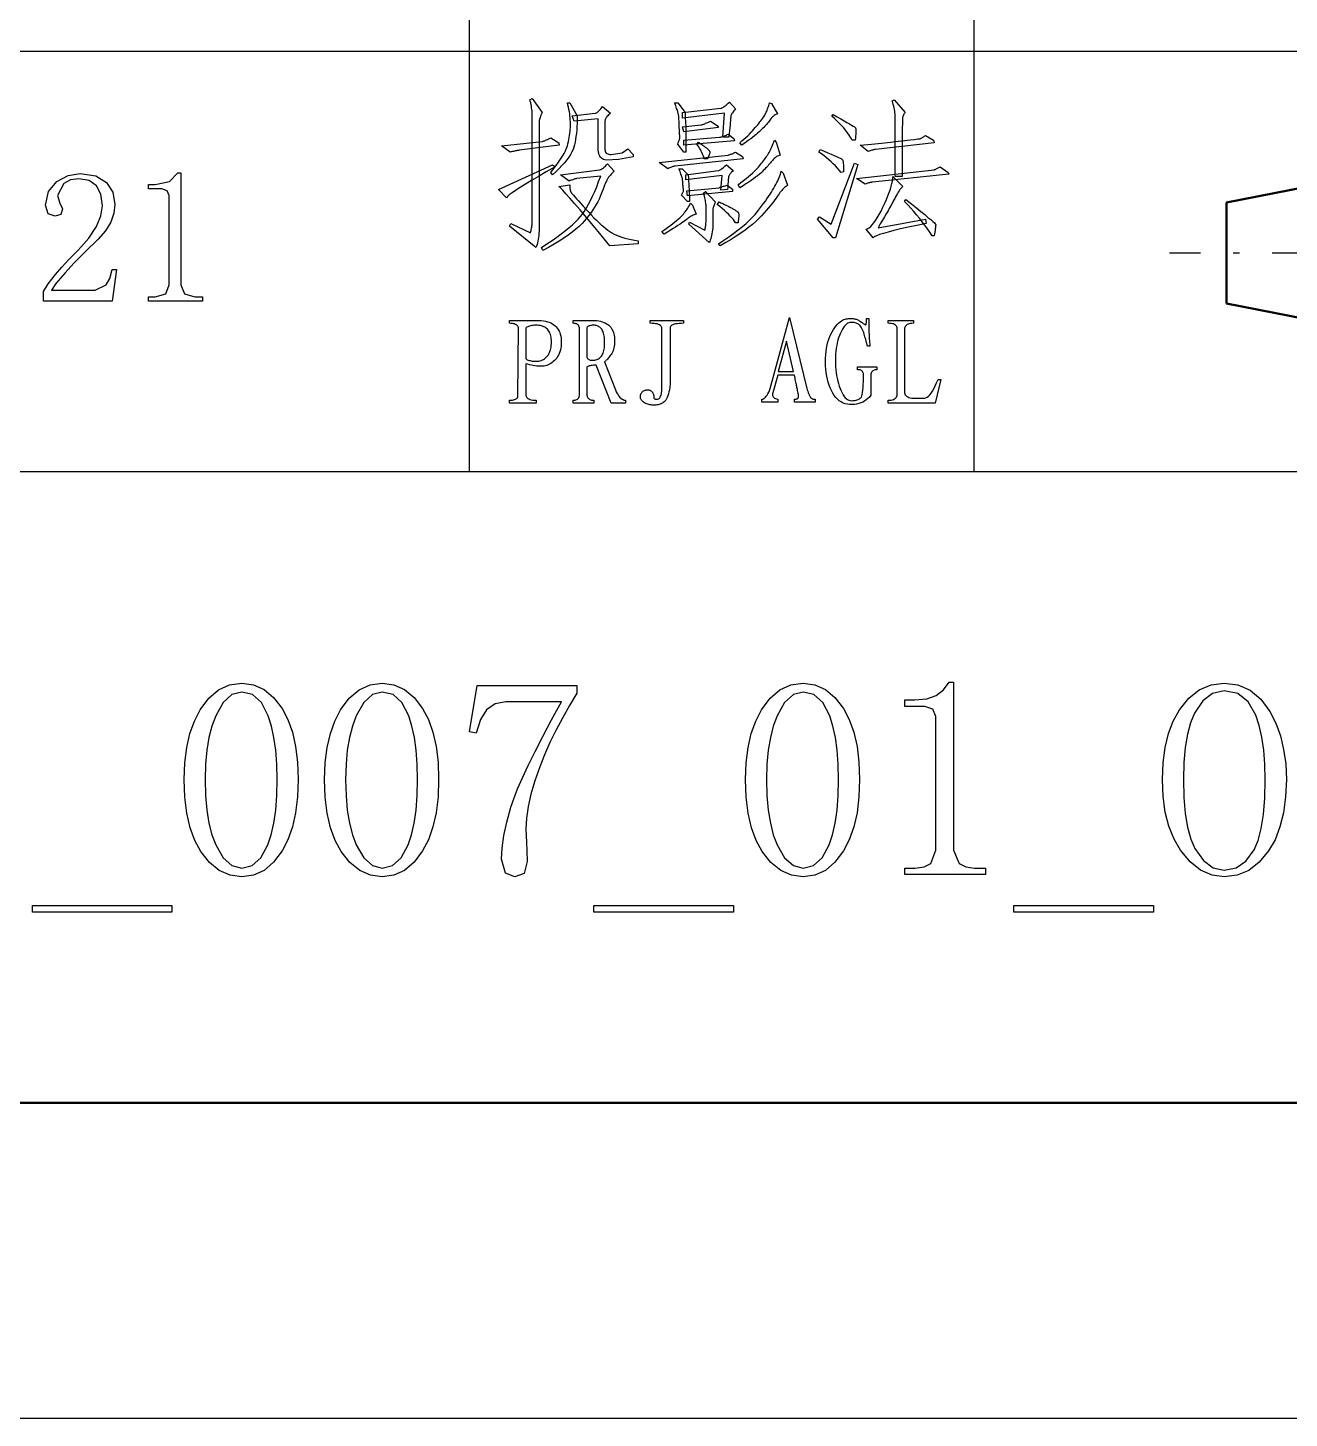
# Model space of a CAD drawing. Extents: x 0 to 420, y 0 to 297.
# Drawn here: x 380 to 399.99, y 0 to 22.04 of the extents above; entities that cross this region are included whole.
import ezdxf

# ---------------------------------------------------------------- set-up
doc = ezdxf.new("R2010")
doc.units = 0
doc.linetypes.add('DASHDOT', pattern=[18.5, 12, -3, 0.5, -3])

msp = doc.modelspace()

# ---------------------------------------------------------------- linework, layer by layer
at = {"color": 7, "lineweight": 25}
for p, q in [((387, 15), (387, 35)), ((395, 15), (395, 35)), ((415, 21.66), (363, 21.66)), ((415, 15), (303, 15)), ((0, 0), (420, 0))]:
    msp.add_line(p, q, dxfattribs=at)
at = {"color": 7, "lineweight": 50, "ltscale": 0.129928}
for p, q in [((404.094, 20.264), (398.994, 19.264)), ((398.994, 17.664), (404.094, 16.664))]:
    msp.add_line(p, q, dxfattribs=at)
at = {"color": 7, "lineweight": 50, "ltscale": 0.04}
msp.add_line((398.994, 19.264), (398.994, 17.664), dxfattribs=at)
at = {"color": 7, "linetype": 'DASHDOT', "lineweight": 25, "ltscale": 0.1725}
msp.add_line((404.994, 18.464), (398.094, 18.464), dxfattribs=at)
at = {"color": 7, "lineweight": 50}
for p, q in [((415, 5), (25, 5)), ((235, 5), (415, 5)), ((235, 5), (415, 5)), ((235, 5), (415, 5)), ((235, 5), (415, 5)), ((235, 5), (415, 5)), ((235, 5), (415, 5)), ((235, 5), (415, 5))]:
    msp.add_line(p, q, dxfattribs=at)
at = {"color": 7, "lineweight": 25}
for points in [[(388.152, 20.691), (388.143, 20.67), (388.134, 20.65), (388.127, 20.632), (388.121, 20.614), (388.115, 20.597), (388.111, 20.582), (388.108, 20.567), (388.105, 20.554), (388.104, 20.541), (388.103, 20.53), (388.103, 20.503), (388.103, 20.445), (388.103, 20.356), (388.103, 20.235), (388.103, 20.082), (388.103, 19.898), (388.103, 19.682), (388.103, 19.435), (388.103, 19.156), (388.103, 18.845), (388.103, 18.811), (388.101, 18.777), (388.099, 18.745), (388.095, 18.714), (388.091, 18.684), (388.086, 18.656), (388.079, 18.628), (388.072, 18.602), (388.064, 18.576), (388.054, 18.552), (387.634, 18.894), (387.654, 18.933), (387.966, 18.787), (387.972, 18.805), (387.977, 18.822), (387.981, 18.84), (387.985, 18.859), (387.988, 18.877), (387.991, 18.896), (387.993, 18.915), (387.995, 18.934), (387.995, 18.953), (387.996, 18.972), (387.996, 20.642), (387.995, 20.668), (387.994, 20.693), (387.992, 20.718), (387.989, 20.744), (387.986, 20.769), (387.982, 20.795), (387.977, 20.82), (387.971, 20.845), (387.964, 20.871), (387.957, 20.896), (387.996, 20.916)], [(388.709, 20.642), (388.708, 20.581), (388.706, 20.522), (388.704, 20.466), (388.7, 20.413), (388.695, 20.362), (388.689, 20.313), (388.682, 20.267), (388.674, 20.224), (388.665, 20.183), (388.655, 20.144), (388.642, 20.106), (388.624, 20.067), (388.602, 20.027), (388.575, 19.985), (388.544, 19.942), (388.508, 19.897), (388.467, 19.851), (388.422, 19.804), (388.372, 19.755), (388.318, 19.705), (388.289, 19.744), (388.334, 19.799), (388.375, 19.853), (388.412, 19.904), (388.445, 19.952), (388.474, 19.999), (388.5, 20.043), (388.521, 20.085), (388.539, 20.125), (388.552, 20.163), (388.562, 20.198), (388.57, 20.232), (388.576, 20.265), (388.582, 20.298), (388.587, 20.331), (388.591, 20.363), (388.595, 20.394), (388.598, 20.425), (388.6, 20.456), (388.601, 20.486), (388.601, 20.515), (388.601, 20.545), (388.599, 20.576), (388.597, 20.607), (388.593, 20.639), (388.589, 20.672), (388.584, 20.705), (388.577, 20.74), (388.57, 20.775), (388.562, 20.811), (388.552, 20.847), (388.591, 20.847)], [(388.63, 20.642), (388.992, 20.681), (389.002, 20.684), (389.012, 20.689), (389.023, 20.695), (389.034, 20.703), (389.046, 20.713), (389.057, 20.725), (389.07, 20.738), (389.082, 20.753), (389.096, 20.77), (389.109, 20.789), (389.236, 20.681), (389.219, 20.668), (389.204, 20.654), (389.191, 20.641), (389.18, 20.628), (389.17, 20.615), (389.162, 20.603), (389.156, 20.59), (389.152, 20.578), (389.149, 20.566), (389.148, 20.554), (389.148, 20.54), (389.148, 20.518), (389.148, 20.491), (389.148, 20.458), (389.148, 20.418), (389.148, 20.372), (389.148, 20.319), (389.148, 20.261), (389.148, 20.196), (389.148, 20.125), (389.147, 20.106), (389.149, 20.09), (389.153, 20.075), (389.159, 20.062), (389.168, 20.051), (389.179, 20.043), (389.192, 20.036), (389.207, 20.031), (389.225, 20.028), (389.246, 20.027), (389.422, 20.056), (389.509, 20.115), (389.597, 20.027), (389.597, 19.988), (389.363, 19.949), (389.168, 19.939), (389.145, 19.942), (389.125, 19.949), (389.107, 19.957), (389.091, 19.969), (389.077, 19.983), (389.066, 20), (389.056, 20.02), (389.049, 20.042), (389.044, 20.067), (389.041, 20.095), (389.041, 20.593), (388.66, 20.554)], [(390.418, 20.691), (390.421, 20.613), (390.424, 20.538), (390.427, 20.467), (390.429, 20.399), (390.43, 20.335), (390.43, 20.274), (390.431, 20.217), (390.43, 20.163), (390.429, 20.113), (390.427, 20.066), (390.398, 20.066), (390.3, 20.193), (390.308, 20.21), (390.314, 20.226), (390.32, 20.24), (390.325, 20.253), (390.328, 20.265), (390.331, 20.276), (390.334, 20.285), (390.335, 20.293), (390.335, 20.3), (390.335, 20.305), (390.334, 20.311), (390.333, 20.32), (390.332, 20.331), (390.331, 20.344), (390.33, 20.36), (390.329, 20.379), (390.328, 20.399), (390.327, 20.423), (390.326, 20.448), (390.325, 20.476), (390.324, 20.505), (390.323, 20.531), (390.321, 20.555), (390.32, 20.578), (390.319, 20.598), (390.317, 20.617), (390.316, 20.634), (390.314, 20.648), (390.312, 20.661), (390.31, 20.672), (390.308, 20.682), (390.305, 20.694), (390.301, 20.708), (390.296, 20.723), (390.291, 20.74), (390.284, 20.758), (390.277, 20.778), (390.27, 20.8), (390.261, 20.823), (390.252, 20.847), (390.3, 20.847)], [(391.013, 20.301), (391.043, 20.681), (390.379, 20.603), (390.379, 20.691), (390.984, 20.759), (390.992, 20.762), (391.002, 20.767), (391.013, 20.772), (391.025, 20.78), (391.038, 20.789), (391.052, 20.799), (391.067, 20.811), (391.084, 20.825), (391.102, 20.84), (391.121, 20.857), (391.218, 20.75), (391.204, 20.733), (391.19, 20.717), (391.179, 20.702), (391.168, 20.688), (391.16, 20.675), (391.153, 20.664), (391.147, 20.653), (391.143, 20.643), (391.141, 20.635), (391.14, 20.628), (391.14, 20.618), (391.139, 20.604), (391.138, 20.584), (391.136, 20.559), (391.133, 20.529), (391.13, 20.493), (391.126, 20.453), (391.122, 20.407), (391.117, 20.357), (391.111, 20.301)], [(391.316, 20.174), (391.287, 20.213), (391.319, 20.242), (391.35, 20.27), (391.38, 20.298), (391.409, 20.325), (391.436, 20.352), (391.461, 20.378), (391.486, 20.403), (391.509, 20.428), (391.53, 20.453), (391.55, 20.476), (391.569, 20.499), (391.587, 20.521), (391.604, 20.543), (391.619, 20.563), (391.633, 20.582), (391.647, 20.601), (391.658, 20.619), (391.669, 20.636), (391.679, 20.652), (391.687, 20.667), (391.695, 20.682), (391.702, 20.697), (391.71, 20.714), (391.717, 20.731), (391.724, 20.749), (391.73, 20.767), (391.737, 20.786), (391.743, 20.806), (391.75, 20.826), (391.755, 20.847), (391.785, 20.838), (391.882, 20.672), (391.869, 20.667), (391.856, 20.661), (391.843, 20.655), (391.83, 20.647), (391.818, 20.637), (391.806, 20.627), (391.794, 20.616), (391.782, 20.603), (391.771, 20.589), (391.76, 20.574), (391.749, 20.558), (391.737, 20.542), (391.724, 20.526), (391.71, 20.509), (391.696, 20.492), (391.68, 20.475), (391.664, 20.457), (391.646, 20.44), (391.628, 20.421), (391.609, 20.403), (391.589, 20.384), (391.566, 20.364), (391.542, 20.343), (391.515, 20.322), (391.487, 20.299), (391.457, 20.276), (391.424, 20.252), (391.39, 20.226), (391.354, 20.2)], [(393.748, 20.623), (393.747, 20.645), (393.746, 20.667), (393.743, 20.691), (393.74, 20.715), (393.735, 20.74), (393.73, 20.766), (393.724, 20.792), (393.716, 20.82), (393.708, 20.848), (393.699, 20.877), (393.728, 20.896), (393.904, 20.691), (393.898, 20.685), (393.893, 20.679), (393.888, 20.673), (393.884, 20.666), (393.88, 20.659), (393.876, 20.652), (393.872, 20.645), (393.87, 20.638), (393.867, 20.63), (393.865, 20.623), (393.863, 20.606), (393.861, 20.572), (393.86, 20.521), (393.859, 20.452), (393.858, 20.366), (393.857, 20.263), (393.856, 20.142), (393.855, 20.004), (393.855, 19.848), (393.855, 19.676), (393.748, 19.676)], [(390.398, 20.388), (390.379, 20.467), (390.672, 20.496), (390.68, 20.498), (390.69, 20.501), (390.701, 20.505), (390.714, 20.51), (390.728, 20.515), (390.743, 20.522), (390.76, 20.529), (390.778, 20.536), (390.797, 20.545), (390.818, 20.554), (390.925, 20.486), (390.945, 20.457)], [(393.113, 20.252), (393.064, 20.252), (393.042, 20.292), (393.017, 20.333), (392.99, 20.372), (392.961, 20.411), (392.93, 20.449), (392.897, 20.487), (392.861, 20.524), (392.823, 20.561), (392.784, 20.597), (392.742, 20.633), (392.761, 20.662), (392.826, 20.625), (392.885, 20.591), (392.937, 20.561), (392.982, 20.534), (393.021, 20.512), (393.054, 20.492), (393.08, 20.477), (393.099, 20.465), (393.112, 20.457), (393.118, 20.452), (393.12, 20.447), (393.122, 20.439), (393.124, 20.428), (393.124, 20.413), (393.124, 20.394), (393.123, 20.373), (393.122, 20.348), (393.119, 20.319), (393.116, 20.287)], [(387.644, 20.066), (387.507, 20.164), (388.152, 20.232), (388.16, 20.234), (388.17, 20.238), (388.181, 20.242), (388.193, 20.246), (388.206, 20.252), (388.22, 20.258), (388.235, 20.265), (388.252, 20.273), (388.27, 20.281), (388.289, 20.291), (388.416, 20.213), (388.425, 20.174), (387.791, 20.095), (387.78, 20.093), (387.769, 20.091), (387.757, 20.089), (387.744, 20.086), (387.73, 20.083), (387.714, 20.08), (387.698, 20.077), (387.681, 20.074), (387.663, 20.07)], [(390.398, 20.252), (390.964, 20.301), (390.976, 20.303), (390.989, 20.306), (391.001, 20.309), (391.014, 20.313), (391.028, 20.318), (391.042, 20.323), (391.056, 20.329), (391.071, 20.335), (391.086, 20.342), (391.101, 20.349), (391.189, 20.281), (391.199, 20.242), (390.398, 20.174)], [(393.191, 20.174), (393.369, 20.192), (393.529, 20.209), (393.671, 20.224), (393.794, 20.238), (393.899, 20.249), (393.986, 20.259), (394.054, 20.267), (394.104, 20.274), (394.135, 20.278), (394.148, 20.281), (394.152, 20.283), (394.157, 20.286), (394.163, 20.289), (394.17, 20.293), (394.177, 20.298), (394.186, 20.303), (394.195, 20.309), (394.204, 20.315), (394.215, 20.322), (394.226, 20.33), (394.353, 20.252), (394.363, 20.213), (393.435, 20.105), (393.427, 20.105), (393.418, 20.104), (393.408, 20.103), (393.398, 20.101), (393.386, 20.098), (393.374, 20.095), (393.361, 20.091), (393.348, 20.086), (393.333, 20.081), (393.318, 20.076)], [(391.218, 20.066), (391.326, 19.998), (391.336, 19.959), (390.261, 19.842), (390.253, 19.841), (390.244, 19.84), (390.234, 19.838), (390.224, 19.835), (390.213, 19.832), (390.2, 19.827), (390.188, 19.822), (390.174, 19.817), (390.159, 19.81), (390.144, 19.802), (390.007, 19.9), (391.101, 20.017), (391.109, 20.02), (391.118, 20.022), (391.128, 20.026), (391.139, 20.03), (391.15, 20.034), (391.162, 20.04), (391.175, 20.045), (391.189, 20.052), (391.203, 20.059)], [(390.603, 20.193), (390.632, 20.222), (390.651, 20.209), (390.669, 20.197), (390.685, 20.185), (390.7, 20.174), (390.714, 20.164), (390.727, 20.154), (390.738, 20.146), (390.748, 20.138), (390.757, 20.131), (390.764, 20.125), (390.771, 20.119), (390.777, 20.113), (390.783, 20.108), (390.788, 20.103), (390.792, 20.098), (390.797, 20.093), (390.8, 20.088), (390.803, 20.084), (390.806, 20.08), (390.808, 20.076), (390.81, 20.071), (390.81, 20.065), (390.809, 20.057), (390.807, 20.048), (390.803, 20.037), (390.799, 20.024), (390.793, 20.01), (390.786, 19.995), (390.778, 19.977), (390.769, 19.959), (390.72, 19.959), (390.712, 19.984), (390.703, 20.009), (390.693, 20.033), (390.683, 20.057), (390.672, 20.081), (390.659, 20.104), (390.647, 20.127), (390.633, 20.149), (390.618, 20.171)], [(391.287, 19.5), (391.257, 19.549), (391.303, 19.583), (391.345, 19.616), (391.385, 19.647), (391.422, 19.677), (391.455, 19.706), (391.486, 19.733), (391.514, 19.759), (391.539, 19.783), (391.561, 19.806), (391.58, 19.827), (391.597, 19.847), (391.614, 19.867), (391.63, 19.888), (391.645, 19.907), (391.66, 19.927), (391.675, 19.946), (391.688, 19.966), (391.702, 19.985), (391.714, 20.004), (391.726, 20.022), (391.738, 20.041), (391.749, 20.061), (391.76, 20.082), (391.772, 20.103), (391.782, 20.126), (391.793, 20.149), (391.803, 20.174), (391.814, 20.199), (391.824, 20.225), (391.834, 20.252), (391.863, 20.222), (391.922, 20.017), (391.908, 20.013), (391.895, 20.007), (391.881, 20.001), (391.868, 19.993), (391.856, 19.984), (391.843, 19.975), (391.831, 19.964), (391.818, 19.952), (391.806, 19.939), (391.795, 19.925), (391.782, 19.91), (391.77, 19.894), (391.756, 19.878), (391.741, 19.862), (391.726, 19.845), (391.71, 19.828), (391.693, 19.81), (391.676, 19.792), (391.657, 19.773), (391.638, 19.754), (391.617, 19.734), (391.593, 19.712), (391.566, 19.69), (391.535, 19.666), (391.502, 19.641), (391.465, 19.615), (391.425, 19.588), (391.382, 19.56), (391.336, 19.53)], [(392.927, 19.754), (392.888, 19.744), (392.86, 19.779), (392.831, 19.813), (392.799, 19.847), (392.766, 19.88), (392.732, 19.912), (392.696, 19.944), (392.659, 19.976), (392.62, 20.006), (392.579, 20.037), (392.537, 20.066), (392.556, 20.105), (392.621, 20.079), (392.68, 20.055), (392.732, 20.033), (392.777, 20.014), (392.816, 19.997), (392.849, 19.982), (392.874, 19.969), (392.894, 19.958), (392.907, 19.95), (392.913, 19.944), (392.915, 19.938), (392.918, 19.929), (392.92, 19.917), (392.922, 19.902), (392.924, 19.884), (392.925, 19.864), (392.926, 19.84), (392.927, 19.814), (392.927, 19.785)], [(388.357, 19.832), (388.219, 19.753), (388.095, 19.681), (387.984, 19.616), (387.887, 19.557), (387.803, 19.505), (387.732, 19.459), (387.676, 19.42), (387.632, 19.388), (387.602, 19.362), (387.586, 19.343), (387.459, 19.47), (388.318, 19.861)], [(388.826, 18.977), (388.786, 18.933), (388.74, 18.888), (388.688, 18.842), (388.63, 18.796), (388.567, 18.749), (388.498, 18.701), (388.422, 18.653), (388.341, 18.604), (388.255, 18.554), (388.162, 18.504), (388.142, 18.552), (388.229, 18.61), (388.311, 18.666), (388.386, 18.719), (388.456, 18.771), (388.521, 18.821), (388.579, 18.869), (388.632, 18.915), (388.68, 18.959), (388.721, 19.001), (388.757, 19.041), (388.791, 19.082), (388.823, 19.129), (388.856, 19.181), (388.889, 19.238), (388.921, 19.3), (388.953, 19.367), (388.985, 19.439), (389.017, 19.516), (389.048, 19.598), (389.08, 19.685), (388.699, 19.646), (388.691, 19.644), (388.682, 19.642), (388.672, 19.639), (388.661, 19.635), (388.65, 19.632), (388.638, 19.627), (388.625, 19.623), (388.611, 19.618), (388.597, 19.613), (388.582, 19.607), (388.445, 19.705), (389.06, 19.783), (389.068, 19.784), (389.078, 19.787), (389.088, 19.792), (389.099, 19.799), (389.111, 19.807), (389.125, 19.818), (389.139, 19.831), (389.154, 19.845), (389.17, 19.862), (389.187, 19.881), (389.295, 19.763), (389.278, 19.746), (389.262, 19.73), (389.248, 19.715), (389.235, 19.702), (389.224, 19.689), (389.214, 19.677), (389.205, 19.667), (389.198, 19.657), (389.192, 19.649), (389.187, 19.641), (389.183, 19.633), (389.177, 19.621), (389.17, 19.605), (389.162, 19.587), (389.153, 19.564), (389.143, 19.539), (389.131, 19.51), (389.118, 19.477), (389.105, 19.441), (389.089, 19.402), (389.073, 19.361), (389.054, 19.319), (389.033, 19.278), (389.01, 19.236), (388.984, 19.193), (388.957, 19.151), (388.927, 19.108), (388.896, 19.065), (388.862, 19.021)], [(390.427, 19.627), (390.427, 19.705), (390.945, 19.773), (390.953, 19.776), (390.963, 19.78), (390.973, 19.785), (390.984, 19.792), (390.996, 19.8), (391.009, 19.809), (391.024, 19.82), (391.039, 19.833), (391.055, 19.846), (391.072, 19.861), (391.179, 19.773), (391.166, 19.76), (391.155, 19.747), (391.144, 19.736), (391.135, 19.725), (391.127, 19.715), (391.12, 19.705), (391.115, 19.697), (391.111, 19.689), (391.108, 19.682), (391.106, 19.676), (391.105, 19.668), (391.104, 19.658), (391.103, 19.645), (391.101, 19.629), (391.1, 19.61), (391.098, 19.588), (391.097, 19.563), (391.095, 19.535), (391.093, 19.504), (391.091, 19.47), (390.984, 19.461), (391.004, 19.695)], [(392.517, 19.002), (392.547, 19.041), (392.732, 18.924), (393.103, 19.89), (393.152, 19.871), (392.8, 18.709), (392.761, 18.709)], [(393.132, 19.646), (394.363, 19.783), (394.371, 19.787), (394.379, 19.791), (394.388, 19.796), (394.397, 19.8), (394.407, 19.805), (394.417, 19.81), (394.427, 19.815), (394.438, 19.82), (394.449, 19.826), (394.461, 19.832), (394.588, 19.744), (394.597, 19.715), (393.386, 19.588), (393.378, 19.587), (393.369, 19.586), (393.359, 19.585), (393.349, 19.583), (393.338, 19.58), (393.325, 19.577), (393.313, 19.573), (393.299, 19.569), (393.284, 19.564), (393.269, 19.558)], [(381.186, 19.212), (381.162, 19.397), (381.092, 19.533), (380.975, 19.617), (380.811, 19.644), (380.681, 19.625), (380.572, 19.568), (380.472, 19.375), (380.513, 19.258), (380.554, 19.165), (380.525, 19.077), (380.437, 19.048), (380.326, 19.089), (380.285, 19.223), (380.329, 19.44), (380.461, 19.598), (380.642, 19.694), (380.835, 19.726), (381.079, 19.691), (381.25, 19.586), (381.351, 19.428), (381.385, 19.235), (381.368, 19.095), (381.32, 18.954), (381.237, 18.817), (381.116, 18.685), (380.907, 18.481), (380.733, 18.303), (380.595, 18.153), (380.45, 17.982), (380.379, 17.878), (381.069, 17.878), (381.244, 17.96), (381.303, 18.062), (381.338, 18.206), (381.408, 18.206), (381.338, 17.703), (380.25, 17.703), (380.25, 17.855), (380.328, 17.975), (380.443, 18.124), (380.542, 18.24), (380.661, 18.368), (380.8, 18.51), (380.972, 18.703), (381.092, 18.884), (381.162, 19.054)], [(382.43, 19.738), (382.43, 17.96), (382.488, 17.82), (382.652, 17.773), (382.769, 17.773), (382.769, 17.703), (381.915, 17.703), (381.915, 17.773), (382.02, 17.773), (382.19, 17.82), (382.243, 17.96), (382.243, 19.375), (382.213, 19.451), (382.126, 19.481), (381.915, 19.481), (381.915, 19.551), (382.02, 19.551), (382.248, 19.598), (382.383, 19.738)], [(390.466, 19.705), (390.47, 19.655), (390.473, 19.607), (390.476, 19.56), (390.479, 19.516), (390.481, 19.473), (390.483, 19.432), (390.484, 19.392), (390.485, 19.355), (390.486, 19.319), (390.486, 19.285), (390.457, 19.285), (390.359, 19.383), (390.366, 19.394), (390.373, 19.405), (390.378, 19.415), (390.383, 19.424), (390.387, 19.433), (390.39, 19.441), (390.392, 19.448), (390.393, 19.454), (390.394, 19.46), (390.393, 19.466), (390.392, 19.471), (390.391, 19.477), (390.39, 19.484), (390.389, 19.492), (390.388, 19.501), (390.387, 19.511), (390.386, 19.521), (390.385, 19.533), (390.384, 19.545), (390.383, 19.558), (390.382, 19.572), (390.381, 19.584), (390.38, 19.595), (390.38, 19.606), (390.379, 19.616), (390.378, 19.625), (390.377, 19.632), (390.376, 19.64), (390.375, 19.646), (390.374, 19.651), (390.372, 19.657), (390.37, 19.665), (390.367, 19.675), (390.363, 19.687), (390.358, 19.701), (390.352, 19.717), (390.345, 19.736), (390.338, 19.756), (390.329, 19.778), (390.32, 19.802), (390.369, 19.802)], [(390.974, 18.582), (390.945, 18.611), (391.032, 18.669), (391.113, 18.725), (391.189, 18.78), (391.26, 18.834), (391.325, 18.886), (391.384, 18.936), (391.437, 18.985), (391.486, 19.033), (391.528, 19.079), (391.565, 19.124), (391.598, 19.167), (391.63, 19.209), (391.66, 19.249), (391.689, 19.289), (391.715, 19.326), (391.74, 19.363), (391.764, 19.398), (391.785, 19.432), (391.805, 19.464), (391.824, 19.495), (391.841, 19.525), (391.857, 19.554), (391.871, 19.583), (391.885, 19.61), (391.897, 19.638), (391.908, 19.664), (391.918, 19.69), (391.927, 19.715), (391.935, 19.74), (391.941, 19.763), (391.97, 19.734), (392.039, 19.539), (392.023, 19.528), (392.008, 19.517), (391.993, 19.504), (391.978, 19.49), (391.963, 19.475), (391.948, 19.459), (391.934, 19.442), (391.92, 19.423), (391.906, 19.403), (391.892, 19.383), (391.877, 19.36), (391.86, 19.335), (391.84, 19.308), (391.817, 19.279), (391.792, 19.247), (391.764, 19.213), (391.734, 19.177), (391.702, 19.139), (391.666, 19.098), (391.629, 19.055), (391.587, 19.011), (391.54, 18.966), (391.488, 18.92), (391.43, 18.874), (391.367, 18.827), (391.299, 18.779), (391.226, 18.731), (391.147, 18.682), (391.063, 18.632)], [(393.738, 19.329), (393.721, 19.297), (393.702, 19.262), (393.681, 19.224), (393.658, 19.182), (393.633, 19.137), (393.605, 19.089), (393.576, 19.038), (393.544, 18.984), (393.51, 18.926), (393.474, 18.865), (394.226, 19.002), (394.236, 18.933), (394.087, 18.903), (393.952, 18.874), (393.832, 18.847), (393.727, 18.822), (393.635, 18.799), (393.559, 18.777), (393.496, 18.758), (393.448, 18.74), (393.415, 18.723), (393.396, 18.709), (393.289, 18.845), (393.311, 18.852), (393.334, 18.866), (393.358, 18.885), (393.382, 18.91), (393.408, 18.942), (393.435, 18.98), (393.463, 19.024), (393.492, 19.074), (393.522, 19.13), (393.552, 19.192), (393.582, 19.256), (393.609, 19.316), (393.632, 19.373), (393.652, 19.426), (393.67, 19.477), (393.684, 19.523), (393.695, 19.566), (393.702, 19.606), (393.707, 19.643), (393.709, 19.676), (393.865, 19.519), (393.855, 19.51), (393.844, 19.499), (393.833, 19.486), (393.821, 19.47), (393.809, 19.452), (393.796, 19.432), (393.782, 19.41), (393.768, 19.385), (393.753, 19.358)], [(388.416, 19.519), (388.591, 19.549), (388.592, 19.532), (388.592, 19.516), (388.593, 19.502), (388.594, 19.488), (388.595, 19.477), (388.597, 19.466), (388.599, 19.457), (388.601, 19.449), (388.603, 19.442), (388.606, 19.436), (388.611, 19.429), (388.62, 19.417), (388.634, 19.401), (388.651, 19.381), (388.673, 19.356), (388.699, 19.326), (388.729, 19.292), (388.764, 19.253), (388.803, 19.21), (388.845, 19.163), (388.89, 19.114), (388.932, 19.069), (388.974, 19.026), (389.014, 18.986), (389.053, 18.949), (389.09, 18.915), (389.126, 18.884), (389.161, 18.855), (389.194, 18.829), (389.226, 18.806), (389.259, 18.786), (389.294, 18.766), (389.332, 18.748), (389.373, 18.731), (389.417, 18.716), (389.463, 18.702), (389.512, 18.689), (389.564, 18.678), (389.618, 18.668), (389.675, 18.66), (389.675, 18.611), (389.226, 18.582), (389.09, 18.748), (388.966, 18.897), (388.854, 19.031), (388.754, 19.149), (388.667, 19.251), (388.592, 19.336), (388.53, 19.406), (388.479, 19.46), (388.441, 19.498)], [(391.17, 19.48), (391.17, 19.441), (390.457, 19.373), (390.447, 19.451), (390.955, 19.5), (390.965, 19.504), (390.975, 19.508), (390.987, 19.511), (390.998, 19.515), (391.011, 19.519), (391.024, 19.523), (391.037, 19.527), (391.052, 19.531), (391.066, 19.535), (391.082, 19.539)], [(390.75, 19.207), (390.749, 19.223), (390.748, 19.24), (390.746, 19.258), (390.743, 19.277), (390.74, 19.297), (390.736, 19.318), (390.73, 19.34), (390.725, 19.363), (390.718, 19.387), (390.711, 19.412), (390.74, 19.441), (390.896, 19.275), (390.889, 19.258), (390.882, 19.242), (390.876, 19.227), (390.871, 19.213), (390.867, 19.199), (390.863, 19.187), (390.861, 19.176), (390.859, 19.166), (390.857, 19.156), (390.857, 19.148), (390.857, 19.139), (390.857, 19.126), (390.857, 19.109), (390.857, 19.089), (390.857, 19.065), (390.857, 19.038), (390.857, 19.007), (390.857, 18.973), (390.857, 18.935), (390.857, 18.894), (390.855, 18.862), (390.852, 18.831), (390.848, 18.801), (390.843, 18.772), (390.838, 18.745), (390.831, 18.72), (390.824, 18.695), (390.816, 18.672), (390.808, 18.651), (390.798, 18.631), (390.476, 18.924), (390.486, 18.953), (390.73, 18.826), (390.734, 18.84), (390.737, 18.855), (390.74, 18.87), (390.743, 18.887), (390.745, 18.904), (390.747, 18.922), (390.748, 18.941), (390.749, 18.96), (390.749, 18.981), (390.75, 19.002)], [(390.593, 19.08), (390.578, 19.075), (390.562, 19.07), (390.546, 19.064), (390.53, 19.056), (390.514, 19.048), (390.498, 19.039), (390.482, 19.029), (390.465, 19.017), (390.449, 19.005), (390.432, 18.992), (390.414, 18.977), (390.392, 18.961), (390.366, 18.943), (390.337, 18.923), (390.304, 18.902), (390.268, 18.878), (390.228, 18.853), (390.184, 18.826), (390.137, 18.798), (390.086, 18.767), (390.047, 18.806), (390.094, 18.839), (390.138, 18.87), (390.178, 18.899), (390.216, 18.927), (390.25, 18.954), (390.281, 18.979), (390.309, 19.003), (390.334, 19.025), (390.355, 19.046), (390.374, 19.065), (390.39, 19.084), (390.405, 19.102), (390.42, 19.121), (390.435, 19.14), (390.448, 19.159), (390.461, 19.178), (390.473, 19.197), (390.485, 19.217), (390.495, 19.236), (390.505, 19.256), (390.535, 19.226)], [(390.925, 19.236), (390.955, 19.275), (390.985, 19.262), (391.013, 19.249), (391.04, 19.237), (391.065, 19.225), (391.088, 19.214), (391.109, 19.204), (391.128, 19.194), (391.145, 19.184), (391.161, 19.176), (391.174, 19.168), (391.187, 19.16), (391.198, 19.153), (391.209, 19.146), (391.218, 19.14), (391.227, 19.135), (391.235, 19.13), (391.242, 19.125), (391.248, 19.121), (391.253, 19.117), (391.257, 19.114), (391.261, 19.11), (391.264, 19.102), (391.266, 19.092), (391.267, 19.08), (391.267, 19.064), (391.267, 19.045), (391.266, 19.024), (391.264, 19), (391.261, 18.973), (391.257, 18.943), (391.218, 18.943), (391.201, 18.969), (391.182, 18.995), (391.159, 19.023), (391.134, 19.051), (391.106, 19.08), (391.075, 19.109), (391.042, 19.14), (391.006, 19.171), (390.967, 19.203)], [(394.363, 18.738), (394.334, 18.738), (394.296, 18.794), (394.257, 18.851), (394.216, 18.906), (394.174, 18.961), (394.131, 19.016), (394.086, 19.071), (394.04, 19.125), (393.993, 19.179), (393.944, 19.232), (393.894, 19.285), (393.914, 19.314), (394.003, 19.243), (394.083, 19.18), (394.153, 19.123), (394.214, 19.074), (394.266, 19.031), (394.309, 18.995), (394.343, 18.967), (394.367, 18.945), (394.382, 18.931), (394.387, 18.924), (394.388, 18.918), (394.388, 18.91), (394.387, 18.899), (394.386, 18.884), (394.384, 18.867), (394.381, 18.847), (394.377, 18.824), (394.373, 18.799), (394.368, 18.77)], [(392.214, 16.219), (392.212, 16.227), (392.21, 16.236), (392.208, 16.246), (392.206, 16.256), (392.204, 16.267), (392.201, 16.278), (392.199, 16.291), (392.196, 16.304), (392.193, 16.318), (392.19, 16.332), (392.187, 16.348), (392.184, 16.364), (392.18, 16.381), (392.176, 16.4), (392.173, 16.419), (392.169, 16.44), (392.164, 16.461), (392.16, 16.483), (392.156, 16.507), (392.151, 16.531), (391.885, 16.531), (391.807, 16.25), (391.804, 16.235), (391.803, 16.221), (391.805, 16.208), (391.809, 16.196), (391.815, 16.186), (391.824, 16.176), (391.836, 16.168), (391.85, 16.16), (391.866, 16.154), (391.885, 16.149), (391.885, 16.102), (391.635, 16.102), (391.635, 16.149), (391.649, 16.152), (391.663, 16.158), (391.677, 16.167), (391.69, 16.18), (391.704, 16.196), (391.717, 16.214), (391.73, 16.236), (391.743, 16.261), (391.756, 16.289), (391.768, 16.321), (392.073, 17.446), (392.346, 16.321), (392.354, 16.297), (392.361, 16.275), (392.368, 16.255), (392.375, 16.237), (392.382, 16.221), (392.388, 16.207), (392.393, 16.195), (392.399, 16.186), (392.404, 16.178), (392.409, 16.172), (392.414, 16.168), (392.419, 16.164), (392.425, 16.16), (392.431, 16.157), (392.438, 16.154), (392.445, 16.152), (392.453, 16.151), (392.461, 16.15), (392.47, 16.149), (392.479, 16.149), (392.479, 16.102), (392.151, 16.102), (392.151, 16.149), (392.159, 16.149), (392.166, 16.149), (392.172, 16.15), (392.179, 16.151), (392.184, 16.153), (392.19, 16.154), (392.194, 16.156), (392.199, 16.159), (392.202, 16.161), (392.206, 16.164), (392.209, 16.168), (392.211, 16.171), (392.213, 16.176), (392.215, 16.181), (392.216, 16.186), (392.216, 16.191), (392.216, 16.198), (392.216, 16.204), (392.215, 16.211)], [(392.952, 17.418), (392.971, 17.422), (392.989, 17.425), (393.007, 17.427), (393.024, 17.428), (393.04, 17.429), (393.055, 17.429), (393.069, 17.428), (393.083, 17.427), (393.096, 17.425), (393.108, 17.422), (393.12, 17.419), (393.131, 17.415), (393.143, 17.41), (393.154, 17.405), (393.166, 17.4), (393.177, 17.393), (393.188, 17.387), (393.199, 17.38), (393.21, 17.372), (393.221, 17.363), (393.232, 17.355), (393.241, 17.348), (393.25, 17.343), (393.258, 17.338), (393.264, 17.334), (393.27, 17.332), (393.275, 17.33), (393.279, 17.33), (393.282, 17.33), (393.284, 17.332), (393.285, 17.335), (393.287, 17.34), (393.288, 17.346), (393.289, 17.353), (393.29, 17.363), (393.29, 17.373), (393.291, 17.385), (393.291, 17.398), (393.292, 17.413), (393.292, 17.43), (393.331, 17.43), (393.331, 17.413), (393.331, 17.395), (393.331, 17.377), (393.331, 17.359), (393.331, 17.341), (393.331, 17.323), (393.331, 17.304), (393.331, 17.285), (393.331, 17.266), (393.331, 17.246), (393.331, 17.226), (393.331, 17.205), (393.332, 17.182), (393.333, 17.159), (393.335, 17.134), (393.336, 17.108), (393.338, 17.081), (393.341, 17.053), (393.343, 17.023), (393.346, 16.992), (393.307, 16.992), (393.294, 17.046), (393.28, 17.096), (393.267, 17.14), (393.254, 17.18), (393.242, 17.215), (393.23, 17.246), (393.219, 17.271), (393.207, 17.292), (393.197, 17.309), (393.186, 17.321), (393.176, 17.329), (393.164, 17.337), (393.152, 17.344), (393.139, 17.351), (393.126, 17.356), (393.111, 17.36), (393.096, 17.363), (393.08, 17.366), (393.063, 17.367), (393.046, 17.367), (393.028, 17.366), (393.01, 17.361), (392.993, 17.352), (392.976, 17.34), (392.959, 17.324), (392.942, 17.306), (392.926, 17.283), (392.909, 17.257), (392.893, 17.228), (392.878, 17.196), (392.863, 17.16), (392.85, 17.123), (392.838, 17.085), (392.828, 17.044), (392.819, 17.002), (392.812, 16.958), (392.807, 16.913), (392.803, 16.866), (392.8, 16.817), (392.8, 16.766), (392.8, 16.715), (392.803, 16.665), (392.806, 16.617), (392.811, 16.57), (392.818, 16.525), (392.826, 16.48), (392.836, 16.437), (392.847, 16.396), (392.86, 16.356), (392.874, 16.317), (392.889, 16.28), (392.905, 16.248), (392.921, 16.219), (392.938, 16.194), (392.956, 16.173), (392.974, 16.156), (392.993, 16.142), (393.013, 16.133), (393.033, 16.127), (393.053, 16.125), (393.074, 16.126), (393.093, 16.127), (393.111, 16.129), (393.128, 16.133), (393.143, 16.137), (393.158, 16.142), (393.171, 16.148), (393.182, 16.155), (393.193, 16.163), (393.202, 16.172), (393.21, 16.184), (393.217, 16.202), (393.224, 16.226), (393.229, 16.256), (393.234, 16.291), (393.238, 16.332), (393.241, 16.379), (393.243, 16.432), (393.244, 16.491), (393.245, 16.555), (393.241, 16.567), (393.236, 16.577), (393.23, 16.587), (393.222, 16.595), (393.214, 16.602), (393.204, 16.607), (393.192, 16.612), (393.18, 16.615), (393.166, 16.617), (393.151, 16.617), (393.151, 16.664), (393.456, 16.664), (393.456, 16.617), (393.441, 16.617), (393.427, 16.615), (393.415, 16.611), (393.403, 16.606), (393.393, 16.6), (393.385, 16.592), (393.377, 16.583), (393.371, 16.572), (393.366, 16.56), (393.362, 16.547), (393.362, 16.211), (393.339, 16.184), (393.315, 16.16), (393.289, 16.139), (393.261, 16.12), (393.232, 16.104), (393.201, 16.09), (393.169, 16.079), (393.135, 16.071), (393.099, 16.066), (393.061, 16.063), (393.024, 16.063), (392.988, 16.068), (392.953, 16.076), (392.921, 16.088), (392.889, 16.105), (392.86, 16.125), (392.832, 16.149), (392.805, 16.178), (392.78, 16.21), (392.757, 16.246), (392.735, 16.286), (392.716, 16.327), (392.699, 16.371), (392.684, 16.417), (392.672, 16.465), (392.661, 16.515), (392.654, 16.568), (392.648, 16.623), (392.644, 16.679), (392.643, 16.738), (392.644, 16.797), (392.648, 16.854), (392.653, 16.908), (392.66, 16.96), (392.67, 17.009), (392.681, 17.056), (392.695, 17.1), (392.711, 17.142), (392.729, 17.182), (392.749, 17.219), (392.77, 17.253), (392.791, 17.284), (392.811, 17.312), (392.832, 17.337), (392.852, 17.359), (392.873, 17.377), (392.893, 17.392), (392.913, 17.404), (392.932, 17.413)], [(387.776, 17.281), (387.772, 17.295), (387.766, 17.307), (387.757, 17.317), (387.746, 17.326), (387.733, 17.334), (387.718, 17.341), (387.701, 17.345), (387.681, 17.349), (387.659, 17.351), (387.635, 17.352), (387.635, 17.399), (388.065, 17.399), (388.103, 17.398), (388.139, 17.395), (388.174, 17.391), (388.206, 17.385), (388.236, 17.377), (388.264, 17.368), (388.291, 17.357), (388.315, 17.344), (388.338, 17.329), (388.358, 17.313), (388.377, 17.295), (388.393, 17.275), (388.408, 17.253), (388.421, 17.23), (388.431, 17.205), (388.44, 17.179), (388.447, 17.15), (388.452, 17.12), (388.455, 17.088), (388.456, 17.055), (388.455, 17.021), (388.452, 16.989), (388.448, 16.958), (388.441, 16.929), (388.433, 16.901), (388.423, 16.874), (388.412, 16.849), (388.398, 16.825), (388.383, 16.802), (388.366, 16.781), (388.348, 16.762), (388.329, 16.745), (388.31, 16.729), (388.29, 16.715), (388.27, 16.703), (388.25, 16.693), (388.229, 16.685), (388.207, 16.679), (388.185, 16.675), (388.163, 16.672), (388.14, 16.671), (388.116, 16.671), (388.091, 16.672), (388.065, 16.675), (388.039, 16.678), (388.011, 16.682), (387.983, 16.688), (387.954, 16.695), (387.924, 16.702), (387.893, 16.711), (387.893, 16.211), (387.898, 16.196), (387.905, 16.183), (387.915, 16.171), (387.927, 16.161), (387.942, 16.153), (387.96, 16.146), (387.98, 16.14), (388.003, 16.136), (388.029, 16.134), (388.057, 16.133), (388.057, 16.086), (387.635, 16.086), (387.635, 16.133), (387.659, 16.134), (387.681, 16.136), (387.7, 16.139), (387.717, 16.143), (387.731, 16.149), (387.743, 16.156), (387.753, 16.164), (387.76, 16.173), (387.766, 16.184), (387.768, 16.196)], [(388.237, 17.258), (388.224, 17.27), (388.21, 17.281), (388.194, 17.29), (388.178, 17.298), (388.16, 17.305), (388.141, 17.311), (388.121, 17.315), (388.1, 17.318), (388.077, 17.32), (388.053, 17.321), (388.03, 17.32), (388.008, 17.319), (387.988, 17.316), (387.97, 17.313), (387.953, 17.309), (387.938, 17.304), (387.924, 17.298), (387.912, 17.291), (387.902, 17.283), (387.893, 17.274), (387.893, 16.789), (387.905, 16.782), (387.917, 16.775), (387.931, 16.769), (387.946, 16.764), (387.962, 16.76), (387.979, 16.756), (387.997, 16.754), (388.016, 16.752), (388.036, 16.751), (388.057, 16.75), (388.079, 16.751), (388.099, 16.753), (388.119, 16.758), (388.138, 16.763), (388.156, 16.771), (388.173, 16.78), (388.189, 16.79), (388.205, 16.803), (388.219, 16.817), (388.233, 16.832), (388.246, 16.849), (388.257, 16.867), (388.267, 16.887), (388.276, 16.907), (388.283, 16.929), (388.289, 16.952), (388.294, 16.976), (388.297, 17.001), (388.299, 17.027), (388.3, 17.055), (388.299, 17.082), (388.297, 17.108), (388.294, 17.132), (388.29, 17.155), (388.284, 17.176), (388.277, 17.196), (388.269, 17.213), (388.26, 17.23), (388.249, 17.245)], [(388.862, 16.656), (388.862, 16.211), (388.866, 16.196), (388.871, 16.183), (388.878, 16.171), (388.887, 16.161), (388.897, 16.153), (388.909, 16.146), (388.922, 16.14), (388.937, 16.136), (388.953, 16.134), (388.971, 16.133), (388.971, 16.086), (388.643, 16.086), (388.643, 16.133), (388.66, 16.134), (388.675, 16.136), (388.689, 16.139), (388.701, 16.144), (388.712, 16.151), (388.721, 16.158), (388.729, 16.167), (388.736, 16.178), (388.741, 16.19), (388.745, 16.203), (388.745, 17.281), (388.741, 17.295), (388.736, 17.307), (388.729, 17.317), (388.721, 17.326), (388.712, 17.334), (388.701, 17.341), (388.689, 17.345), (388.675, 17.349), (388.66, 17.351), (388.643, 17.352), (388.643, 17.399), (388.987, 17.399), (389.019, 17.395), (389.049, 17.39), (389.077, 17.384), (389.104, 17.376), (389.129, 17.367), (389.152, 17.357), (389.173, 17.346), (389.192, 17.334), (389.21, 17.32), (389.225, 17.305), (389.239, 17.289), (389.252, 17.271), (389.263, 17.251), (389.273, 17.231), (389.281, 17.208), (389.288, 17.184), (389.293, 17.159), (389.297, 17.132), (389.299, 17.104), (389.3, 17.074), (389.299, 17.045), (389.297, 17.016), (389.294, 16.989), (389.289, 16.964), (389.283, 16.94), (389.276, 16.917), (389.267, 16.896), (389.257, 16.876), (389.246, 16.857), (389.233, 16.84), (389.22, 16.824), (389.208, 16.81), (389.197, 16.797), (389.187, 16.785), (389.177, 16.775), (389.169, 16.766), (389.161, 16.758), (389.154, 16.751), (389.148, 16.746), (389.143, 16.742), (389.315, 16.297), (389.328, 16.267), (389.341, 16.241), (389.355, 16.217), (389.37, 16.196), (389.385, 16.178), (389.401, 16.163), (389.418, 16.151), (389.435, 16.142), (389.453, 16.136), (389.471, 16.133), (389.471, 16.086), (389.245, 16.086), (389.01, 16.688), (388.987, 16.687), (388.965, 16.686), (388.945, 16.685), (388.927, 16.683), (388.911, 16.68), (388.897, 16.676), (388.885, 16.672), (388.875, 16.668), (388.868, 16.662)], [(389.096, 17.258), (389.087, 17.27), (389.076, 17.281), (389.065, 17.29), (389.053, 17.298), (389.04, 17.305), (389.026, 17.311), (389.012, 17.315), (388.996, 17.318), (388.98, 17.32), (388.964, 17.321), (388.947, 17.32), (388.932, 17.319), (388.918, 17.317), (388.906, 17.314), (388.895, 17.311), (388.886, 17.306), (388.878, 17.301), (388.871, 17.296), (388.866, 17.289), (388.862, 17.281), (388.862, 16.813), (388.866, 16.804), (388.871, 16.796), (388.877, 16.789), (388.885, 16.783), (388.893, 16.778), (388.903, 16.773), (388.915, 16.77), (388.927, 16.768), (388.941, 16.766), (388.956, 16.766), (388.973, 16.766), (388.989, 16.768), (389.004, 16.772), (389.019, 16.776), (389.033, 16.782), (389.046, 16.79), (389.059, 16.798), (389.071, 16.808), (389.082, 16.82), (389.093, 16.832), (389.102, 16.846), (389.111, 16.862), (389.118, 16.879), (389.125, 16.898), (389.131, 16.919), (389.135, 16.941), (389.139, 16.965), (389.141, 16.991), (389.143, 17.018), (389.143, 17.047), (389.143, 17.076), (389.141, 17.103), (389.139, 17.128), (389.136, 17.152), (389.132, 17.174), (389.126, 17.194), (389.12, 17.213), (389.113, 17.23), (389.105, 17.245)], [(389.772, 16.094), (389.761, 16.102), (389.751, 16.11), (389.742, 16.118), (389.734, 16.126), (389.727, 16.135), (389.722, 16.144), (389.717, 16.152), (389.713, 16.161), (389.711, 16.171), (389.71, 16.18), (389.709, 16.189), (389.71, 16.198), (389.711, 16.207), (389.712, 16.216), (389.715, 16.224), (389.718, 16.232), (389.721, 16.24), (389.726, 16.247), (389.731, 16.255), (389.737, 16.262), (389.744, 16.269), (389.75, 16.275), (389.758, 16.28), (389.766, 16.284), (389.774, 16.288), (389.783, 16.291), (389.792, 16.294), (389.802, 16.296), (389.812, 16.297), (389.823, 16.297), (389.834, 16.297), (389.844, 16.296), (389.853, 16.294), (389.862, 16.291), (389.87, 16.287), (389.877, 16.283), (389.884, 16.278), (389.891, 16.272), (389.896, 16.265), (389.901, 16.258), (389.906, 16.25), (389.909, 16.243), (389.913, 16.235), (389.915, 16.227), (389.918, 16.22), (389.919, 16.213), (389.921, 16.205), (389.921, 16.198), (389.921, 16.191), (389.921, 16.184), (389.921, 16.177), (389.922, 16.171), (389.924, 16.166), (389.928, 16.161), (389.932, 16.157), (389.938, 16.154), (389.946, 16.152), (389.954, 16.15), (389.964, 16.149), (389.975, 16.149), (389.987, 16.15), (389.997, 16.154), (390.007, 16.161), (390.015, 16.17), (390.023, 16.182), (390.03, 16.196), (390.036, 16.214), (390.042, 16.234), (390.046, 16.256), (390.05, 16.281), (390.05, 17.281), (390.045, 17.295), (390.037, 17.307), (390.026, 17.317), (390.012, 17.326), (389.995, 17.334), (389.975, 17.341), (389.951, 17.345), (389.925, 17.349), (389.895, 17.351), (389.862, 17.352), (389.862, 17.399), (390.393, 17.399), (390.393, 17.352), (390.356, 17.351), (390.322, 17.349), (390.292, 17.346), (390.266, 17.342), (390.243, 17.336), (390.224, 17.329), (390.208, 17.321), (390.196, 17.312), (390.187, 17.301), (390.182, 17.289), (390.182, 16.43), (390.179, 16.383), (390.174, 16.34), (390.168, 16.3), (390.162, 16.264), (390.154, 16.232), (390.145, 16.203), (390.136, 16.177), (390.125, 16.155), (390.113, 16.136), (390.1, 16.121), (390.087, 16.109), (390.072, 16.097), (390.057, 16.087), (390.042, 16.079), (390.025, 16.071), (390.008, 16.066), (389.99, 16.061), (389.972, 16.058), (389.952, 16.056), (389.932, 16.055), (389.912, 16.055), (389.893, 16.056), (389.875, 16.058), (389.858, 16.061), (389.842, 16.065), (389.826, 16.069), (389.811, 16.074), (389.797, 16.08), (389.784, 16.087)], [(393.893, 17.274), (393.893, 16.25), (393.898, 16.234), (393.905, 16.219), (393.915, 16.206), (393.928, 16.195), (393.944, 16.186), (393.963, 16.178), (393.984, 16.172), (394.008, 16.168), (394.035, 16.165), (394.065, 16.164), (394.214, 16.164), (394.234, 16.17), (394.255, 16.181), (394.275, 16.198), (394.296, 16.219), (394.317, 16.246), (394.338, 16.279), (394.36, 16.316), (394.381, 16.359), (394.403, 16.408), (394.425, 16.461), (394.471, 16.461), (394.378, 16.086), (393.635, 16.086), (393.635, 16.133), (393.659, 16.134), (393.681, 16.136), (393.701, 16.14), (393.718, 16.146), (393.733, 16.153), (393.746, 16.161), (393.757, 16.171), (393.766, 16.183), (393.772, 16.196), (393.776, 16.211), (393.776, 17.281), (393.772, 17.295), (393.766, 17.307), (393.757, 17.317), (393.746, 17.326), (393.733, 17.334), (393.718, 17.341), (393.701, 17.345), (393.681, 17.349), (393.659, 17.351), (393.635, 17.352), (393.635, 17.399), (394.034, 17.399), (394.034, 17.352), (394.01, 17.351), (393.988, 17.349), (393.969, 17.345), (393.951, 17.339), (393.936, 17.332), (393.923, 17.324), (393.913, 17.313), (393.904, 17.302), (393.898, 17.288)], [(392.135, 16.586), (392.026, 17.071), (391.893, 16.586)], [(383.393, 8.579), (383.208, 8.604), (383.038, 8.68), (382.884, 8.806), (382.744, 8.982), (382.65, 9.157), (382.576, 9.358), (382.523, 9.586), (382.492, 9.841), (382.481, 10.123), (382.491, 10.386), (382.522, 10.628), (382.573, 10.849), (382.644, 11.049), (382.736, 11.228), (382.872, 11.412), (383.027, 11.544), (383.201, 11.623), (383.393, 11.649), (383.578, 11.624), (383.747, 11.548), (383.898, 11.422), (384.034, 11.245), (384.125, 11.071), (384.197, 10.872), (384.247, 10.647), (384.278, 10.398), (384.288, 10.123), (384.278, 9.847), (384.247, 9.596), (384.197, 9.37), (384.125, 9.168), (384.034, 8.991), (383.898, 8.811), (383.747, 8.682), (383.578, 8.604)], [(383.393, 11.508), (383.238, 11.467), (383.101, 11.341), (382.981, 11.131), (382.921, 10.97), (382.874, 10.789), (382.841, 10.587), (382.821, 10.365), (382.814, 10.123), (382.821, 9.868), (382.841, 9.637), (382.874, 9.43), (382.921, 9.247), (382.981, 9.087), (383.101, 8.883), (383.238, 8.76), (383.393, 8.719), (383.556, 8.76), (383.694, 8.883), (383.806, 9.087), (383.859, 9.247), (383.901, 9.43), (383.931, 9.637), (383.949, 9.868), (383.955, 10.123), (383.949, 10.365), (383.932, 10.587), (383.904, 10.789), (383.865, 10.97), (383.814, 11.131), (383.705, 11.341), (383.565, 11.467)], [(385.618, 8.579), (385.433, 8.604), (385.263, 8.68), (385.108, 8.806), (384.969, 8.982), (384.874, 9.157), (384.8, 9.358), (384.748, 9.586), (384.716, 9.841), (384.706, 10.123), (384.716, 10.386), (384.746, 10.628), (384.797, 10.849), (384.869, 11.049), (384.96, 11.228), (385.097, 11.412), (385.252, 11.544), (385.426, 11.623), (385.618, 11.649), (385.803, 11.624), (385.971, 11.548), (386.123, 11.422), (386.258, 11.245), (386.35, 11.071), (386.421, 10.872), (386.472, 10.647), (386.503, 10.398), (386.513, 10.123), (386.503, 9.847), (386.472, 9.596), (386.421, 9.37), (386.35, 9.168), (386.258, 8.991), (386.123, 8.811), (385.971, 8.682), (385.803, 8.604)], [(385.618, 11.508), (385.463, 11.467), (385.326, 11.341), (385.206, 11.131), (385.146, 10.97), (385.099, 10.789), (385.066, 10.587), (385.046, 10.365), (385.039, 10.123), (385.046, 9.868), (385.066, 9.637), (385.099, 9.43), (385.146, 9.247), (385.206, 9.087), (385.326, 8.883), (385.463, 8.76), (385.618, 8.719), (385.781, 8.76), (385.918, 8.883), (386.03, 9.087), (386.084, 9.247), (386.126, 9.43), (386.156, 9.637), (386.173, 9.868), (386.179, 10.123), (386.174, 10.365), (386.157, 10.587), (386.129, 10.789), (386.09, 10.97), (386.039, 11.131), (385.93, 11.341), (385.79, 11.467)], [(388.702, 11.491), (388.584, 11.293), (388.473, 11.096), (388.371, 10.901), (388.277, 10.707), (388.192, 10.515), (388.115, 10.324), (388.036, 10.102), (387.974, 9.892), (387.93, 9.694), (387.904, 9.507), (387.895, 9.333), (387.904, 9.131), (387.911, 8.989), (387.913, 8.824), (387.869, 8.631), (387.72, 8.579), (387.571, 8.64), (387.509, 8.859), (387.519, 9.036), (387.547, 9.232), (387.593, 9.448), (387.658, 9.684), (387.703, 9.817), (387.764, 9.972), (387.841, 10.149), (387.932, 10.346), (388.04, 10.565), (388.163, 10.806), (388.302, 11.067), (388.457, 11.351), (387.579, 11.351), (387.406, 11.32), (387.272, 11.228), (387.174, 11.074), (387.106, 10.859), (387, 10.877), (387.123, 11.614), (388.702, 11.614)], [(392.287, 8.579), (392.102, 8.604), (391.932, 8.68), (391.778, 8.806), (391.638, 8.982), (391.544, 9.157), (391.47, 9.358), (391.417, 9.586), (391.386, 9.841), (391.375, 10.123), (391.385, 10.386), (391.416, 10.628), (391.467, 10.849), (391.538, 11.049), (391.63, 11.228), (391.766, 11.412), (391.921, 11.544), (392.095, 11.623), (392.287, 11.649), (392.472, 11.624), (392.641, 11.548), (392.792, 11.422), (392.928, 11.245), (393.019, 11.071), (393.091, 10.872), (393.142, 10.647), (393.172, 10.398), (393.182, 10.123), (393.172, 9.847), (393.142, 9.596), (393.091, 9.37), (393.019, 9.168), (392.928, 8.991), (392.792, 8.811), (392.641, 8.682), (392.472, 8.604)], [(392.287, 11.508), (392.133, 11.467), (391.995, 11.341), (391.875, 11.131), (391.815, 10.97), (391.769, 10.789), (391.735, 10.587), (391.715, 10.365), (391.709, 10.123), (391.715, 9.868), (391.735, 9.637), (391.769, 9.43), (391.815, 9.247), (391.875, 9.087), (391.995, 8.883), (392.133, 8.76), (392.287, 8.719), (392.45, 8.76), (392.588, 8.883), (392.7, 9.087), (392.753, 9.247), (392.795, 9.43), (392.825, 9.637), (392.843, 9.868), (392.849, 10.123), (392.843, 10.365), (392.826, 10.587), (392.798, 10.789), (392.759, 10.97), (392.709, 11.131), (392.599, 11.341), (392.459, 11.467)], [(394.67, 11.666), (394.67, 9), (394.758, 8.789), (394.863, 8.737), (395.003, 8.719), (395.179, 8.719), (395.179, 8.614), (393.898, 8.614), (393.898, 8.719), (394.056, 8.719), (394.207, 8.737), (394.31, 8.789), (394.389, 9), (394.389, 11.123), (394.345, 11.237), (394.214, 11.28), (393.898, 11.28), (393.898, 11.386), (394.056, 11.386), (394.247, 11.403), (394.398, 11.456), (394.514, 11.544), (394.6, 11.666)], [(399.944, 10.123), (399.932, 9.847), (399.899, 9.596), (399.843, 9.37), (399.764, 9.168), (399.663, 8.991), (399.514, 8.811), (399.347, 8.682), (399.163, 8.604), (398.961, 8.579), (398.767, 8.605), (398.586, 8.684), (398.42, 8.815), (398.268, 9), (398.164, 9.179), (398.083, 9.381), (398.025, 9.606), (397.99, 9.853), (397.979, 10.123), (397.99, 10.386), (398.022, 10.628), (398.077, 10.849), (398.153, 11.049), (398.251, 11.228), (398.397, 11.412), (398.564, 11.544), (398.752, 11.623), (398.961, 11.649), (399.177, 11.621), (399.369, 11.537), (399.537, 11.397), (399.68, 11.201), (399.775, 11.015), (399.849, 10.814), (399.901, 10.598), (399.933, 10.368)], [(398.312, 10.123), (398.319, 9.837), (398.341, 9.585), (398.378, 9.366), (398.43, 9.179), (398.496, 9.026), (398.63, 8.836), (398.785, 8.722), (398.961, 8.684), (399.146, 8.72), (399.304, 8.828), (399.435, 9.008), (399.498, 9.157), (399.547, 9.343), (399.582, 9.565), (399.603, 9.825), (399.61, 10.123), (399.604, 10.365), (399.586, 10.588), (399.557, 10.792), (399.515, 10.976), (399.461, 11.14), (399.339, 11.354), (399.173, 11.483), (398.961, 11.526), (398.776, 11.487), (398.618, 11.37), (398.487, 11.175), (398.424, 11.021), (398.375, 10.838), (398.34, 10.628), (398.319, 10.389)], [(380.078, 8.017), (380.078, 8.123), (382.288, 8.123), (382.288, 8.017)], [(388.972, 8.017), (388.972, 8.123), (391.182, 8.123), (391.182, 8.017)], [(395.628, 8.017), (395.628, 8.123), (397.838, 8.123), (397.838, 8.017)]]:
    msp.add_lwpolyline(points, close=True, dxfattribs=at)

doc.saveas('drawing.dxf')
